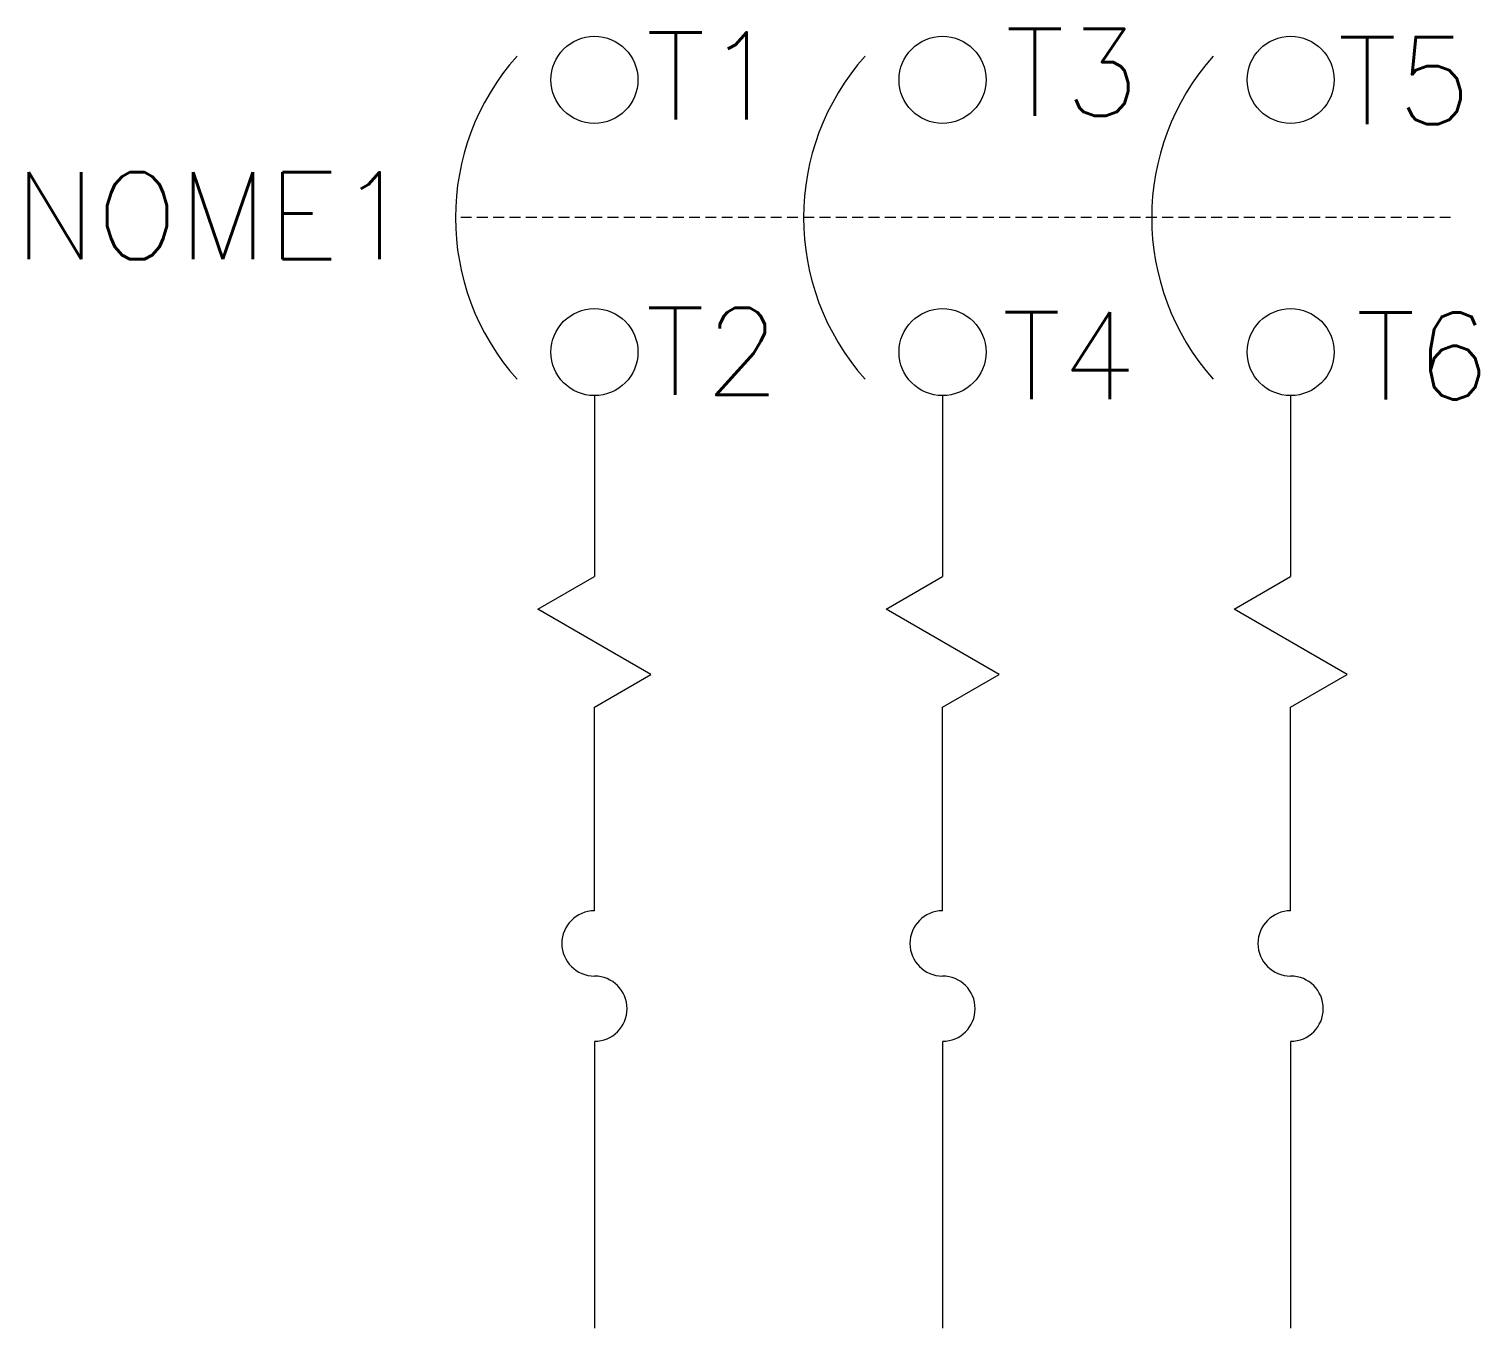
# Model space of a CAD drawing. Header units: millimetres. Extents: x 1891.4 to 1924.7, y 840.8 to 870.6.
import ezdxf
from ezdxf.enums import TextEntityAlignment as Align

# ---------------------------------------------------------------- set-up
doc = ezdxf.new("R2010")
doc.units = ezdxf.units.MM
doc.linetypes.add('HIDDEN', pattern=[0.375, 0.25, -0.125])
doc.styles.add('ROMANS', font='romans.shx')

msp = doc.modelspace()

# ---------------------------------------------------------------- linework, layer by layer
at = {"linetype": 'HIDDEN'}
msp.add_line((1924.095, 866.297), (1901.226, 866.297), dxfattribs=at)
at = {"linetype": 'Continuous'}
for p, q in [((1904.419, 862.207), (1904.419, 858.048)), ((1912.419, 862.207), (1912.419, 858.048)), ((1920.419, 862.207), (1920.419, 858.048)), ((1903.12, 857.298), (1904.419, 858.048)), ((1911.12, 857.298), (1912.419, 858.048)), ((1919.12, 857.298), (1920.419, 858.048)), ((1905.718, 855.798), (1903.12, 857.298)), ((1913.718, 855.798), (1911.12, 857.298)), ((1921.718, 855.798), (1919.12, 857.298)), ((1904.419, 855.048), (1905.718, 855.798)), ((1912.419, 855.048), (1913.718, 855.798)), ((1920.419, 855.048), (1921.718, 855.798)), ((1904.419, 850.364), (1904.419, 855.048)), ((1912.419, 850.364), (1912.419, 855.048)), ((1920.419, 850.364), (1920.419, 855.048)), ((1904.419, 847.356), (1904.419, 840.774)), ((1912.419, 847.356), (1912.419, 840.774)), ((1920.419, 847.356), (1920.419, 840.774))]:
    msp.add_line(p, q, dxfattribs=at)
for centre in [(1904.419, 869.465), (1912.419, 869.465), (1920.419, 869.465), (1904.419, 863.207), (1912.419, 863.207), (1920.419, 863.207)]:
    msp.add_circle(centre, 1, dxfattribs=at)
for centre, radius, start, end in [((1906.807, 866.297), 5.581, 138.3063, 221.6937), ((1914.807, 866.297), 5.581, 138.3063, 221.6937), ((1922.807, 866.297), 5.581, 138.3063, 221.6937), ((1904.419, 849.614), 0.75, 90, 270), ((1912.419, 849.614), 0.75, 90, 270), ((1920.419, 849.614), 0.75, 90, 270), ((1904.419, 848.114), 0.75, 270, 90), ((1912.419, 848.114), 0.75, 270, 90), ((1920.419, 848.114), 0.75, 270, 90)]:
    msp.add_arc(centre, radius, start, end, dxfattribs=at)

# ---------------------------------------------------------------- texts
at = {"lineweight": -3, "style": 'ROMANS'}
msp.add_attdef('T1', text='', height=2, rotation=360, dxfattribs=at).set_placement((1907.145, 870.556), align=Align.TOP_CENTER)
for tag, p in [('T3', (1915.398, 870.634)), ('T5', (1923.037, 870.448)), ('T2', (1907.132, 864.223)), ('T4', (1915.322, 864.124)), ('T6', (1923.462, 864.114))]:
    msp.add_attdef(tag, text='', height=2, dxfattribs=at).set_placement(p, align=Align.TOP_CENTER)
msp.add_attdef('NOME1', text='', height=2, dxfattribs=at).set_placement((1900.253, 867.342), align=Align.TOP_RIGHT)

doc.saveas('drawing.dxf')
